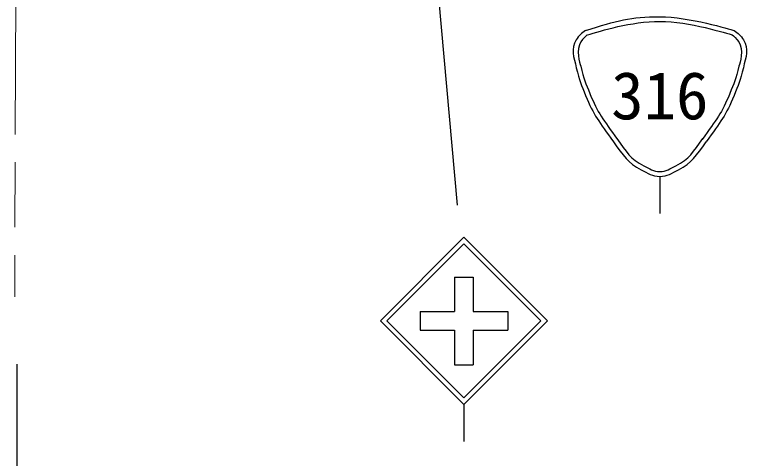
# Model space of a CAD drawing. Units: millimetres, scale not verified. Extents: x 40000 to 680000, y 20000 to 380000.
# Drawn here: x 67369 to 106944, y 247277 to 271174 of the extents above; entities that cross this region are included whole.
import ezdxf
from ezdxf.enums import TextEntityAlignment as Align

# ---------------------------------------------------------------- set-up
doc = ezdxf.new("R2010")
doc.units = ezdxf.units.MM
doc.header["$LTSCALE"] = 1000
doc.linetypes.add('CHAIN', pattern=[18.5, 12, -1.5, 3.5, -1.5])
doc.layers.add('S-BMK', color=2, linetype='CHAIN', lineweight=13)
doc.layers.add('S-STR-STRC', color=7, linetype='Continuous', lineweight=25)
doc.styles.add('ＭＳ ゴシック', font='')
doc.styles.get('ＭＳ ゴシック').set_extended_font_data('MS Gothic')

msp = doc.modelspace()

# ---------------------------------------------------------------- linework, layer by layer
at = {"layer": 'S-BMK'}
msp.add_line((67501, 295221), (67369, 255971), dxfattribs=at)
at = {"layer": 'S-STR-STRC'}
for p, q in [((91223, 260909), (88482, 291378)), ((102124, 262463), (102124, 260463)), ((87068, 254681), (91568, 259181)), ((87422, 254681), (91568, 258827)), ((96068, 254681), (91568, 259181)), ((95715, 254681), (91570, 258826)), ((91070, 257041), (91069, 255181)), ((91070, 257041), (92070, 257041)), ((92070, 257041), (92069, 255181)), ((89208, 255181), (89208, 254181)), ((89208, 255181), (91069, 255181)), ((92069, 255181), (93928, 255181)), ((93928, 255181), (93928, 254181)), ((87068, 254681), (91568, 250181)), ((87422, 254681), (91568, 250535)), ((91568, 250181), (96068, 254681)), ((91568, 250534), (95715, 254681)), ((89208, 254181), (91069, 254181)), ((91069, 254181), (91068, 252321)), ((92069, 254181), (92068, 252321)), ((92069, 254181), (93928, 254181)), ((67504, 228263), (67504, 252356)), ((91068, 252321), (92068, 252321)), ((91568, 250181), (91568, 248181))]:
    msp.add_line(p, q, dxfattribs=at)
for points, knots in [([(98124, 270319), (99823, 270849), (100534, 271074), (102124, 271068), (103713, 271061), (105885, 270393), (106124, 270319)], [0, 0, 0, 0, 1, 1, 1, 2, 2, 2, 2]), ([(98221, 270081), (98958, 270310), (100573, 270813), (102124, 270813), (103674, 270813), (105787, 270161), (106025, 270088)], [0, 0, 0, 0, 1, 1, 1, 2, 2, 2, 2]), ([(98124, 270319), (97887, 270172), (97775, 270050), (97624, 269819), (97303, 269329), (97489, 268895), (97624, 268319)], [0, 0, 0, 0, 1, 1, 1, 2, 2, 2, 2]), ([(106124, 270319), (106360, 270172), (106472, 270050), (106624, 269819), (106944, 269329), (106758, 268895), (106624, 268319)], [0, 0, 0, 0, 1, 1, 1, 2, 2, 2, 2]), ([(98217, 270084), (98162, 270036), (97984, 269879), (97874, 269716), (97586, 269289), (97806, 268577), (97861, 268398)], [0, 0, 0, 0, 1, 1, 1, 2, 2, 2, 2]), ([(106027, 270088), (106083, 270039), (106263, 269880), (106374, 269716), (106662, 269289), (106441, 268575), (106386, 268397)], [0, 0, 0, 0, 1, 1, 1, 2, 2, 2, 2]), ([(97624, 268319), (97804, 267621), (97891, 267391), (98124, 266819), (98552, 265764), (98861, 265410), (99624, 264319)], [0, 0, 0, 0, 1, 1, 1, 2, 2, 2, 2]), ([(97861, 268398), (98038, 267712), (98124, 267487), (98352, 266924), (98776, 265879), (99083, 265528), (99838, 264448)], [0, 0, 0, 0, 1, 1, 1, 2, 2, 2, 2]), ([(106386, 268398), (106209, 267712), (106123, 267487), (105895, 266924), (105471, 265879), (105164, 265528), (104409, 264448)], [0, 0, 0, 0, 1, 1, 1, 2, 2, 2, 2]), ([(106624, 268319), (106443, 267621), (106356, 267391), (106124, 266819), (105695, 265764), (105386, 265410), (104624, 264319)], [0, 0, 0, 0, 1, 1, 1, 2, 2, 2, 2]), ([(99800, 264496), (100335, 263789), (100535, 263389), (101261, 263036), (101582, 262879), (101766, 262728), (102124, 262728), (102481, 262728), (102665, 262879), (102987, 263036), (103712, 263389), (103912, 263789), (104447, 264496)], [0, 0, 0, 0, 1, 1, 1, 2, 2, 2, 3, 3, 3, 4, 4, 4, 4]), ([(99624, 264319), (100173, 263593), (100383, 263190), (101124, 262819), (101494, 262634), (101709, 262463), (102124, 262463), (102538, 262463), (102753, 262634), (103124, 262819), (103864, 263190), (104074, 263593), (104624, 264319)], [0, 0, 0, 0, 1, 1, 1, 2, 2, 2, 3, 3, 3, 4, 4, 4, 4])]:
    msp.add_open_spline(points, degree=3, knots=knots, dxfattribs=at)

# ---------------------------------------------------------------- texts
at = {"layer": 'S-STR-STRC', "style": 'ＭＳ ゴシック'}
msp.add_text('316', height=2566, dxfattribs=at).set_placement((102124, 266819), align=Align.MIDDLE_CENTER)

doc.saveas('drawing.dxf')
